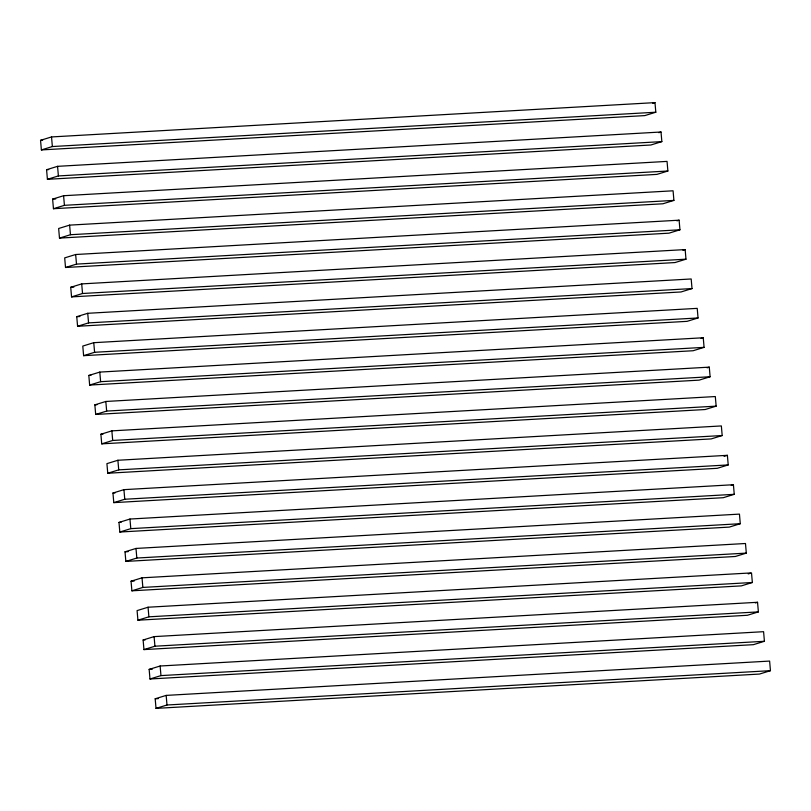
<?xml version="1.0" encoding="UTF-8"?>
<svg xmlns="http://www.w3.org/2000/svg" width="811" height="811" viewBox="0 0 811 811"><rect width="100%" height="100%" fill="white"/><g stroke="black" fill="none" stroke-linecap="round" stroke-linejoin="round"><path stroke-width="1.22" d="M40.55 140.323L51.529 136.937L654.984 102.622L655.815 112.222L644.836 115.598L41.381 149.923L40.55 140.323L42.648 140.202M41.381 149.923L52.36 146.548L655.815 112.222M46.582 169.712L57.561 166.336L661.016 132.011L661.847 141.611L650.868 144.997L47.413 179.312L46.582 169.712L48.68 169.6M47.413 179.312L58.392 175.936L661.847 141.611M52.614 199.111L63.593 195.725L667.047 161.399L667.879 171.009L656.91 174.385L53.455 208.711L52.614 199.111L55.756 198.928M53.455 208.711L64.424 205.325L667.879 171.009M69.624 225.123L58.645 228.499L59.487 238.099L662.942 203.774L673.911 200.398L673.079 190.798L69.624 225.123L70.456 234.724L59.487 238.099M75.656 254.512L64.687 257.888L65.519 267.498L668.974 233.173L679.953 229.787L679.111 220.186L75.656 254.512L76.498 264.112L65.519 267.498M652.784 103.291L654.984 102.622M70.719 287.287L81.698 283.901L685.153 249.585L685.984 259.185L675.005 262.561L71.55 296.887L70.719 287.287L73.862 287.104M71.55 296.887L82.529 293.501L685.984 259.185M658.816 132.69L661.016 132.011M76.751 316.675L87.73 313.299L691.185 278.974L692.016 288.574L681.037 291.96L77.582 326.275L76.751 316.675L79.894 316.503M77.582 326.275L88.561 322.9L692.016 288.574M93.762 342.688L82.783 346.074L83.614 355.674L687.069 321.349L698.048 317.963L697.217 308.362L93.762 342.688L94.593 352.288L83.614 355.674M88.815 375.463L99.794 372.087L703.249 337.761L704.08 347.361L693.111 350.737L89.646 385.063L88.815 375.463L90.913 375.341M89.646 385.063L100.625 381.687L704.08 347.361M676.921 220.866L679.111 220.186M94.846 404.851L105.825 401.475L709.28 367.15L710.112 376.75L699.143 380.136L95.688 414.451L94.846 404.851L96.945 404.74M95.688 414.451L106.657 411.076L710.112 376.75M682.953 250.254L685.153 249.585M100.888 434.25L111.857 430.864L715.312 396.549L716.154 406.149L705.175 409.525L101.72 443.85L100.888 434.25L102.977 434.128M101.72 443.85L112.699 440.464L716.154 406.149M117.889 460.263L106.92 463.639L107.751 473.239L711.206 438.913L722.185 435.537L721.354 425.937L117.889 460.263L118.73 469.863L107.751 473.239M112.952 493.037L123.931 489.651L727.386 455.326L728.217 464.926L717.238 468.312L113.783 502.638L112.952 493.037L115.05 492.916M113.783 502.638L124.762 499.252L728.217 464.926M701.059 338.43L703.249 337.761M118.984 522.426L129.963 519.04L733.418 484.725L734.249 494.325L723.27 497.701L119.815 532.026L118.984 522.426L121.082 522.304M119.815 532.026L130.794 528.65L734.249 494.325M707.091 367.829L709.28 367.15M125.016 551.815L135.995 548.439L739.45 514.113L740.281 523.713L729.302 527.099L125.847 561.415L125.016 551.815L128.158 551.642M125.847 561.415L136.826 558.039L740.281 523.713M131.047 581.213L142.026 577.827L745.481 543.502L746.313 553.112L735.344 556.488L131.889 590.813L131.047 581.213L134.19 581.031M131.889 590.813L142.858 587.428L746.313 553.112M148.058 607.226L137.089 610.602L137.921 620.202L741.376 585.877L752.355 582.501L751.513 572.901L148.058 607.226L148.889 616.826L137.921 620.202M724.091 456.34L727.386 455.326M143.121 639.991L154.09 636.615L757.545 602.289L758.386 611.889L747.407 615.275L143.952 649.601L143.121 639.991L145.21 639.879M143.952 649.601L154.931 646.215L758.386 611.889M731.218 485.394L733.418 484.725M149.153 669.389L160.132 666.003L763.587 631.688L764.418 641.288L753.439 644.664L149.984 678.989L149.153 669.389L152.296 669.207M149.984 678.989L160.963 675.604L764.418 641.288M155.185 698.778L166.164 695.402L769.619 661.077L770.45 670.677L759.471 674.063L156.016 708.378L155.185 698.778L158.327 698.606M156.016 708.378L166.995 705.002L770.45 670.677M748.229 573.914L750.418 573.235M755.355 602.968L757.545 602.289M70.456 234.724L673.911 200.398M76.498 264.112L679.953 229.787M94.593 352.288L698.048 317.963M118.73 469.863L722.185 435.537M148.889 616.826L752.355 582.501M166.164 695.402L166.995 705.002M160.132 666.003L160.963 675.604M154.09 636.615L154.931 646.215M142.026 577.827L142.858 587.428M135.995 548.439L136.826 558.039M129.963 519.04L130.794 528.65M123.931 489.651L124.762 499.252M111.857 430.864L112.699 440.464M105.825 401.475L106.657 411.076M99.794 372.087L100.625 381.687M87.73 313.299L88.561 322.9M81.698 283.901L82.529 293.501M63.593 195.725L64.424 205.325M57.561 166.336L58.392 175.936M51.529 136.937L52.36 146.548"/></g></svg>
